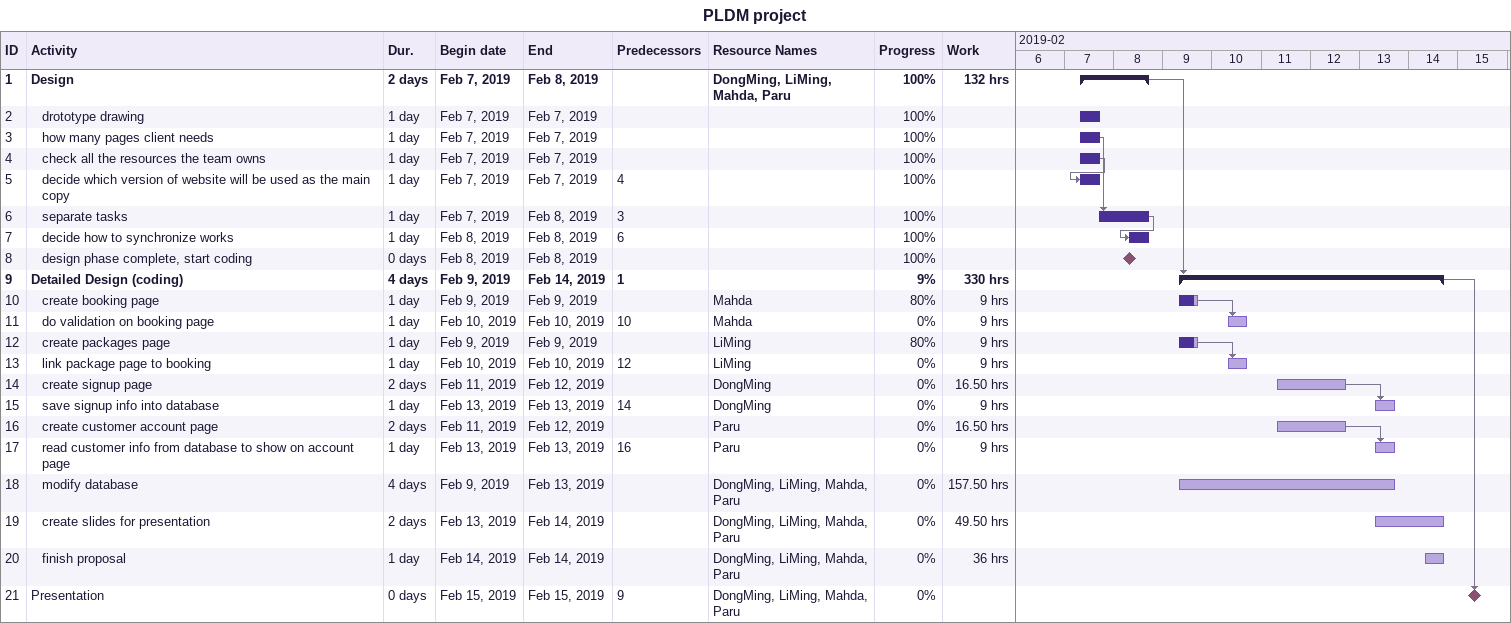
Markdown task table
PLDM project

| ID | Level | Task | Duration | Start | Finish | Predecessors | Resources | % complete | Work (h) |
|---|---|---|---|---|---|---|---|---|---|
| 1 | 1 | **Design** | 2d | 2019-02-07 | 2019-02-08 |  | DongMing, LiMing, Mahda, Paru | 100 | 132 |
| 2 | 2 | drototype drawing | 1d | 2019-02-07 | 2019-02-07 |  |  | 100 |  |
| 3 | 2 | how many pages client needs | 1d | 2019-02-07 | 2019-02-07 |  |  | 100 |  |
| 4 | 2 | check all the resources the team owns | 1d | 2019-02-07 | 2019-02-07 |  |  | 100 |  |
| 5 | 2 | decide which version of website will be used as the main copy | 1d | 2019-02-07 | 2019-02-07 | 4 |  | 100 |  |
| 6 | 2 | separate tasks | 1d | 2019-02-07 | 2019-02-08 | 3 |  | 100 |  |
| 7 | 2 | decide how to synchronize works | 1d | 2019-02-08 | 2019-02-08 | 6 |  | 100 |  |
| 8 | 2 | design phase complete, start coding | 0d | 2019-02-08 | 2019-02-08 |  |  | 100 |  |
| 9 | 1 | **Detailed Design (coding)** | 4d | 2019-02-09 | 2019-02-14 | 1 |  | 9 | 330 |
| 10 | 2 | create booking page | 1d | 2019-02-09 | 2019-02-09 |  | Mahda | 80 | 9 |
| 11 | 2 | do validation on booking page | 1d | 2019-02-10 | 2019-02-10 | 10 | Mahda | 0 | 9 |
| 12 | 2 | create packages page | 1d | 2019-02-09 | 2019-02-09 |  | LiMing | 80 | 9 |
| 13 | 2 | link package page to booking | 1d | 2019-02-10 | 2019-02-10 | 12 | LiMing | 0 | 9 |
| 14 | 2 | create signup page | 2d | 2019-02-11 | 2019-02-12 |  | DongMing | 0 | 16.50 |
| 15 | 2 | save signup info into database | 1d | 2019-02-13 | 2019-02-13 | 14 | DongMing | 0 | 9 |
| 16 | 2 | create customer account page | 2d | 2019-02-11 | 2019-02-12 |  | Paru | 0 | 16.50 |
| 17 | 2 | read customer info from database to show on account page | 1d | 2019-02-13 | 2019-02-13 | 16 | Paru | 0 | 9 |
| 18 | 2 | modify database | 4d | 2019-02-09 | 2019-02-13 |  | DongMing, LiMing, Mahda, Paru | 0 | 157.50 |
| 19 | 2 | create slides for presentation | 2d | 2019-02-13 | 2019-02-14 |  | DongMing, LiMing, Mahda, Paru | 0 | 49.50 |
| 20 | 2 | finish proposal | 1d | 2019-02-14 | 2019-02-14 |  | DongMing, LiMing, Mahda, Paru | 0 | 36 |
| 21 | 1 | Presentation | 0d | 2019-02-15 | 2019-02-15 | 9 | DongMing, LiMing, Mahda, Paru | 0 |  |
